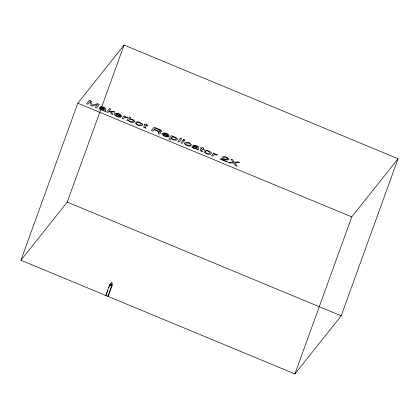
<?xml version="1.0" encoding="UTF-8"?>
<svg xmlns="http://www.w3.org/2000/svg" width="419" height="419" viewBox="0 0 419 419"><rect width="100%" height="100%" fill="white"/><g stroke="black" fill="none" stroke-linecap="round" stroke-linejoin="round"><path stroke-width="0.63" d="M111.072 282.794C112.837 281.987 112.334 285.748 110.883 285.297C109.312 284.695 110.805 282.265 112.187 283.192M20.95 260.257L77.803 103.205L124.082 45.058L398.05 158.743L341.197 315.795L294.918 373.942L20.95 260.257L67.234 202.11L124.082 45.058M112.203 285.15L111.653 285.842L107.856 296.322L108.406 295.631L112.203 285.15L110.108 284.281L109.558 284.972L105.766 295.453L106.316 294.761M106.526 294.18L107.793 290.686M108.846 287.774L109.479 286.03M294.918 373.942L351.766 216.89L398.05 158.743M110.595 284.773L109.836 284.627M77.803 103.205L351.766 216.89M67.234 202.11L341.197 315.795M111.925 285.496L111.281 285.02M109.558 284.972L111.653 285.842M104.939 110.763L105.677 111.245L105.431 111.554L103.975 110.956L103.645 110.354C96.915 109.83 97.711 105.42 104.572 108.998L104.572 108.369L103.32 107.72L100.031 106.981C101.937 106.054 108.531 108.243 104.939 110.763M197.763 149.279L198.501 149.761L198.255 150.075L196.804 149.478L196.474 148.876C189.744 148.347 190.535 143.942 197.401 147.519L197.396 146.891L196.144 146.241L192.855 145.503C194.767 144.576 201.361 146.765 197.763 149.279M142.722 124.543C141.701 128.444 131.446 122.825 137.144 121.767A3.415 1.262 19.9 0 1 139.255 122.175L141.852 123.464L142.722 124.543M211.333 153.014C210.312 156.916 200.057 151.296 205.755 150.238A3.415 1.262 19.9 0 1 207.866 150.646L210.464 151.935L211.333 153.014M114.314 114.005C114.995 116.456 118.692 117.414 120.976 116.943L116.749 115.848L115.838 115.183L115.78 114.345L121.348 116.655L121.672 116.053C120.766 113.758 116.199 111.978 114.314 114.005M161.933 133.766C162.619 136.217 166.317 137.175 168.6 136.704L164.368 135.609L163.462 134.944L163.405 134.106L168.967 136.416L169.297 135.819C168.386 133.52 163.824 131.739 161.933 133.766M184.449 143.099C184.648 145.011 187.146 145.519 188.686 146.011A2.839 1.048 19.9 0 0 190.147 146.09L190.865 145.812L186.774 144.89A1.707 0.629 19.9 0 1 185.936 144.22L185.957 143.387C187.183 142.282 189.32 143.099 190.226 144.23L191.483 145.032C190.975 142.664 186.156 141.135 184.449 143.099M177.478 138.982C176.457 141.522 172.466 139.836 171.046 138.396L170.025 139.674L168.752 139.145L171.533 135.651L172.775 136.165L172.508 136.494L175.791 137.348L177.478 138.982M134.698 121.222C133.656 123.741 129.576 122.097 128.193 120.557L127.936 120.876L126.758 120.389L129.508 116.938L130.749 117.456L129.754 118.703L132.97 119.572L134.698 121.222M100.12 108.448C100.67 109.589 103.336 110.632 104.331 109.385L100.989 108.338L100.12 108.448M192.944 146.964C193.499 148.111 196.165 149.154 197.16 147.907L193.814 146.859L192.944 146.964M144.979 127.25L146.037 127.947L145.77 128.277L143.675 127.261L143.67 126.737L144.99 125.077L143.963 124.647L144.236 124.307L145.262 124.731L145.822 124.034L147.111 124.569L146.556 125.265L147.766 125.773L147.493 126.114L146.278 125.611L144.979 127.25M201.476 150.693L202.534 151.39L202.272 151.725L200.177 150.709L200.167 150.18L201.487 148.52L200.46 148.096L200.732 147.75L201.764 148.179L202.319 147.478L203.613 148.012L203.053 148.714L204.268 149.216L203.99 149.562L202.78 149.059L201.476 150.693M120.368 115.476L120.3 115.775L116.084 114.026C117.477 113.402 119.682 114.088 120.368 115.476M167.993 135.237L167.925 135.536L163.703 133.787C165.102 133.163 167.307 133.85 167.993 135.237M227.559 158.754L227.486 159.073C225.092 159.88 222.285 157.486 220.012 159.084L226.983 161.98L227.297 161.582L221.756 159.278L227.507 159.969L229.01 159.429C227.988 157.214 224.16 155.81 221.981 157.025L223.28 157.565C224.61 156.643 226.658 157.649 227.559 158.754M158.895 132.242C157.015 133.273 160.336 134.688 159.917 133.944L160.398 132.619L159.555 131.749L161.357 131.776L161.708 130.885L160.042 129.665L154.161 127.182L151.421 130.623L152.835 131.21L154.009 129.733L157.958 131.393L158.895 132.242M136.688 122.908L136.531 123.327C137.202 124.878 139.805 125.768 141.193 124.658L141.109 123.663L139.166 122.62A1.891 0.702 19.9 0 0 137.788 122.416L136.688 122.908M205.3 151.379L205.142 151.798C205.813 153.349 208.416 154.244 209.804 153.129L209.72 152.134L207.777 151.091A1.891 0.702 19.9 0 0 206.399 150.887L205.3 151.379M133.321 120.929L133.163 121.342C131.859 122.458 129.618 121.526 128.764 120.279L128.764 119.944C129.717 118.32 132.75 119.446 133.321 120.929M160.294 130.796C158.681 132.284 156.009 129.377 154.318 129.345L155.25 128.172L159.335 129.89L160.294 130.796M171.701 137.49L171.57 138.092C172.429 139.323 175.116 140.417 176.095 138.804C175.744 137.202 172.932 136.311 171.701 137.49M90.185 101.492L87.995 104.305L86.649 103.744L89.383 100.303L91.405 101.141L92.086 105.295L97.37 103.619L99.366 104.446L96.632 107.887L95.291 107.332L97.627 104.441L92.348 106.112L90.949 105.53L90.185 101.492M109.396 108.61L106.656 112.046L107.882 112.559L108.631 111.616L109.961 111.737L111.323 113.984L112.952 114.659L111.135 111.815L114.785 112.088L113.156 111.407L109.034 111.114L110.621 109.118L109.396 108.61M124.055 115.932L122.06 118.441L123.333 118.97L124.815 117.33L127.428 117.865L127.785 117.42L124.92 116.87L125.265 116.435L124.055 115.932M180.495 138.113L177.756 141.554L179.033 142.083L181.773 138.642L180.495 138.113M182.935 140.381L180.95 142.874L182.244 143.413L184.234 140.92L182.935 140.381M183.684 139.438L183.307 139.915L184.601 140.454L184.983 139.977L183.684 139.438M213.653 153.113L211.658 155.622L212.936 156.151L214.413 154.511L217.032 155.046L217.382 154.601L214.523 154.051L214.868 153.616L213.653 153.113M237.966 161.959L234.279 162.184L232.671 159.765L230.906 159.031L233.064 162.158L227.931 162.373L229.633 163.08L233.645 162.86L235.326 165.442L237.081 166.17L234.818 162.886L239.647 162.661L237.966 161.959"/></g></svg>
